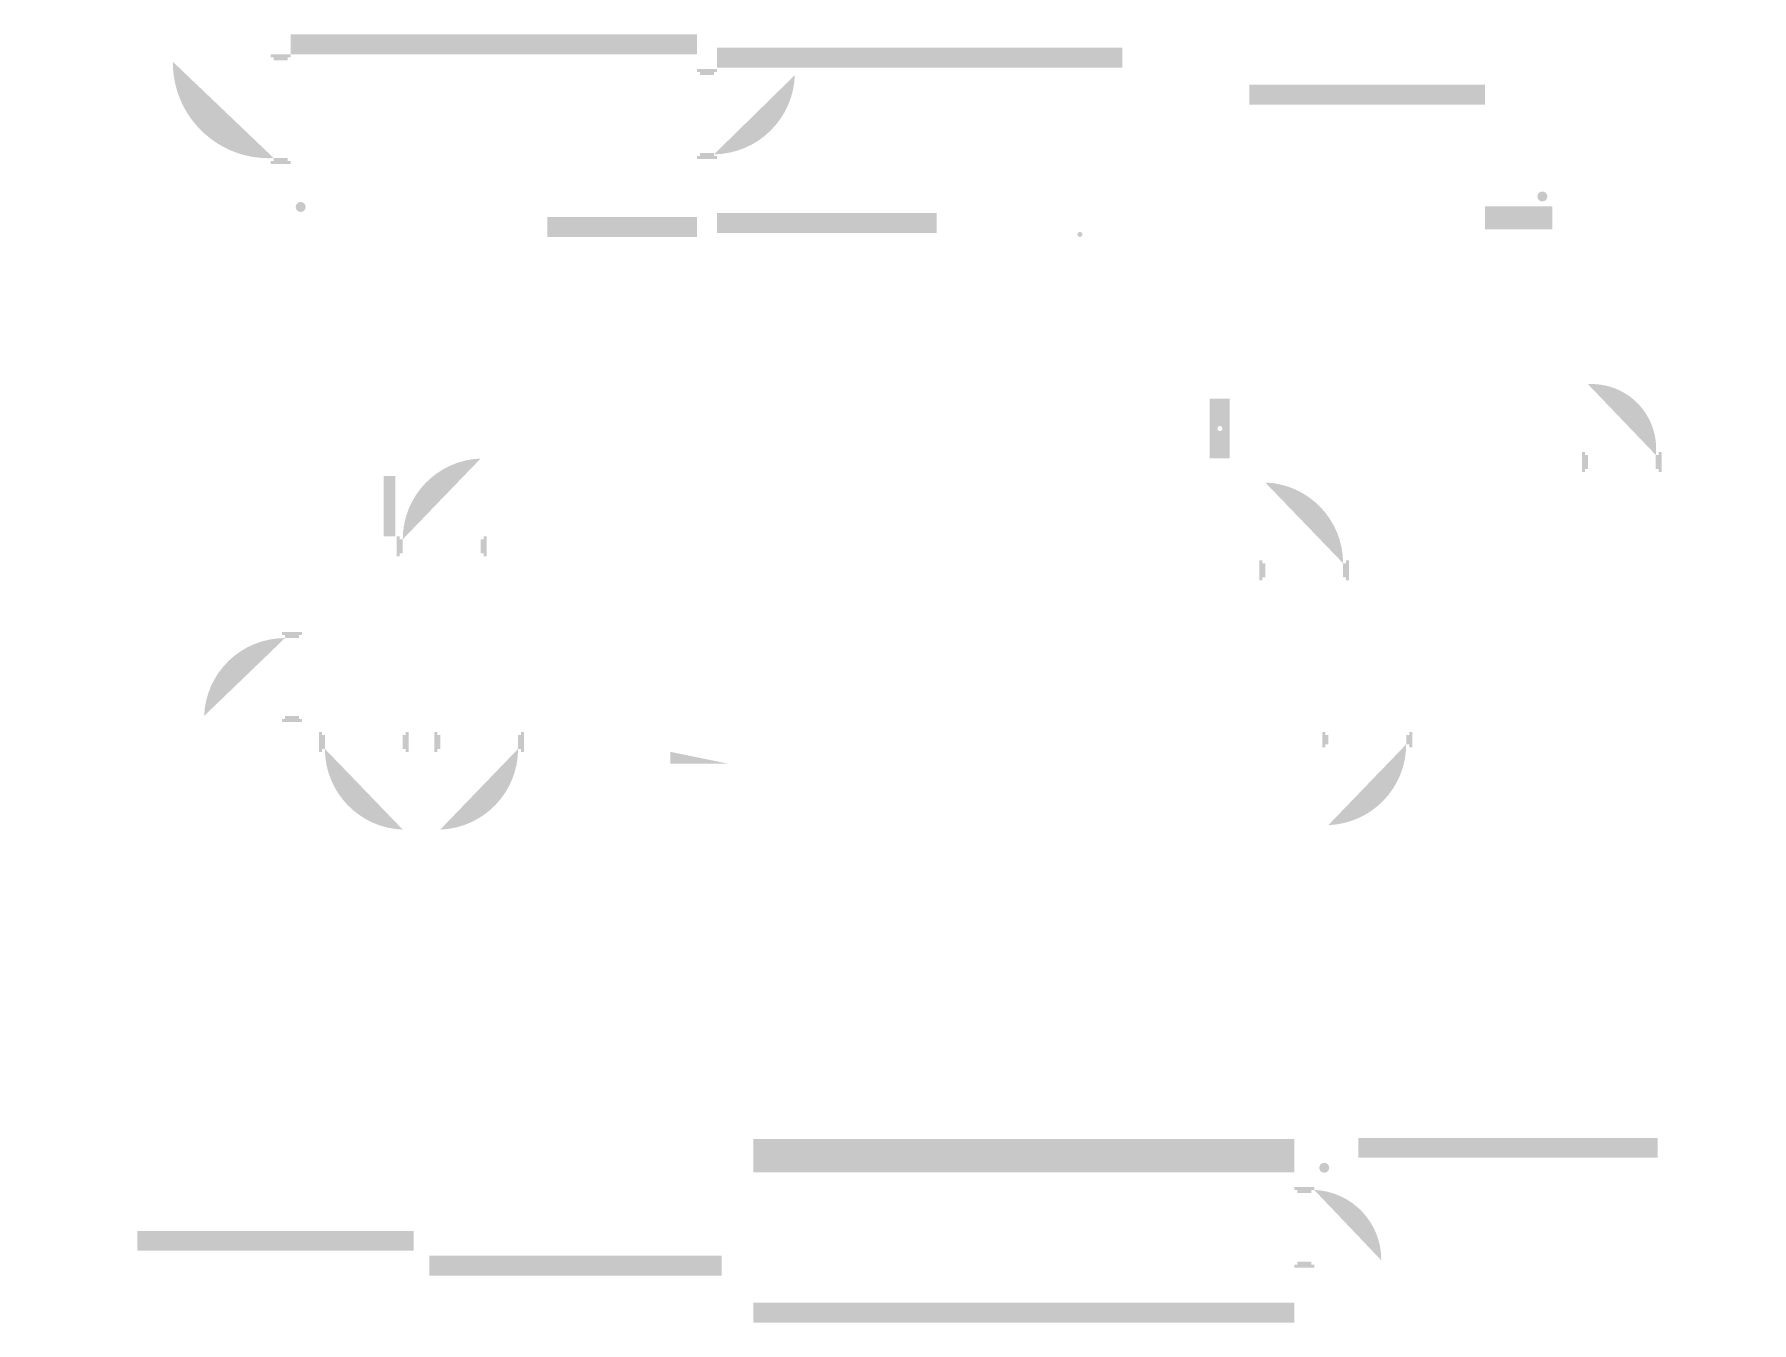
# Model space of a CAD drawing. Header units: inches. Extents: x -53835 to 52744, y -79586 to -50910.
# Drawn here: x -53835 to -36635, y -65011 to -52101 of the extents above; entities that cross this region are included whole.
import ezdxf

# ---------------------------------------------------------------- set-up
doc = ezdxf.new("R2010")
doc.units = ezdxf.units.IN
doc.header["$LTSCALE"] = 50
doc.header["$MEASUREMENT"] = 0
doc.layers.add('07-DIM WAL', color=5, linetype='Continuous')

msp = doc.modelspace()

# ---------------------------------------------------------------- hatches: boundary and pattern name
at = {"layer": '07-DIM WAL'}
h = msp.add_hatch(dxfattribs=at)
h.set_pattern_fill('ANSI31', color=8)
edge = h.paths.add_edge_path()
edge.add_line((-51267.686, -52101.457), (-51267.686, -52301.457))
edge = h.paths.add_edge_path()
edge.add_line((-52504.967, -53931.457), (-51467.686, -53931.457))
edge = h.paths.add_edge_path()
edge.add_line((-51267.686, -53931.457), (-50964.967, -53931.457))
edge = h.paths.add_edge_path()
edge.add_line((-49504.967, -53931.457), (-48697.686, -53931.457))
edge = h.paths.add_edge_path()
edge.add_line((-47197.686, -57571.457), (-47197.686, -53350.457))
edge = h.paths.add_edge_path()
edge.add_line((-48697.686, -54131.457), (-48697.686, -53931.457))
edge = h.paths.add_edge_path()
edge.add_line((-47197.686, -52450.457), (-47197.686, -52101.457))
edge = h.paths.add_edge_path()
edge.add_line((-46997.686, -52101.457), (-47197.686, -52101.457))
edge = h.paths.add_edge_path()
edge.add_line((-51467.686, -52101.457), (-51467.686, -52301.457))
edge = h.paths.add_edge_path()
edge.add_line((-51397.686, -54131.457), (-50964.967, -54131.457))
edge = h.paths.add_edge_path()
edge.add_line((-49504.967, -54131.457), (-49304.967, -54131.457))
edge = h.paths.add_edge_path()
edge.add_line((-49089.686, -54131.457), (-48697.686, -54131.457))
edge = h.paths.add_edge_path()
edge.add_line((-47197.686, -57571.457), (-46636.686, -57571.457))
edge = h.paths.add_edge_path()
edge.add_line((-46997.686, -57351.457), (-46997.686, -53350.457))
edge = h.paths.add_edge_path()
edge.add_line((-44797.686, -54091.457), (-44797.686, -53891.457))
edge = h.paths.add_edge_path()
edge.add_line((-46997.686, -52450.457), (-46997.686, -52101.457))
edge = h.paths.add_edge_path()
edge.add_line((-41861.686, -57351.457), (-41861.686, -54091.457))
edge = h.paths.add_edge_path()
edge.add_line((-43027.686, -54091.457), (-43027.686, -53891.457))
edge = h.paths.add_edge_path()
edge.add_line((-41861.686, -53481.457), (-41861.686, -52436.457))
edge = h.paths.add_edge_path()
edge.add_line((-44707.686, -53891.457), (-44707.686, -52436.457))
edge = h.paths.add_edge_path()
edge.add_line((-49089.686, -57331.457), (-49089.686, -54131.457))
edge = h.paths.add_edge_path()
edge.add_line((-49304.967, -54131.457), (-49504.967, -54131.457))
edge = h.paths.add_edge_path()
edge.add_line((-50964.967, -54131.457), (-52304.967, -54131.457))
edge = h.paths.add_edge_path()
edge.add_line((-52304.967, -54131.457), (-52304.967, -57131.457))
edge = h.paths.add_edge_path()
edge.add_line((-53834.967, -57131.457), (-52504.967, -57131.457))
edge = h.paths.add_edge_path()
edge.add_line((-52304.967, -57131.457), (-50334.967, -57131.457))
edge = h.paths.add_edge_path()
edge.add_line((-49304.967, -57331.457), (-49304.967, -54131.457))
edge = h.paths.add_edge_path()
edge.add_line((-49504.967, -54131.457), (-49504.967, -53931.457))
edge = h.paths.add_edge_path()
edge.add_line((-52504.967, -53931.457), (-52504.967, -57131.457))
edge = h.paths.add_edge_path()
edge.add_line((-53634.967, -57331.457), (-51354.967, -57331.457))
edge = h.paths.add_edge_path()
edge.add_line((-51154.967, -57331.457), (-49089.686, -57331.457))
edge = h.paths.add_edge_path()
edge.add_line((-53634.967, -57331.457), (-53634.967, -59091.457))
edge = h.paths.add_edge_path()
edge.add_line((-51354.967, -59091.457), (-51354.967, -58991.457))
edge = h.paths.add_edge_path()
edge.add_line((-51354.967, -58091.457), (-51354.967, -57331.457))
edge = h.paths.add_edge_path()
edge.add_line((-51154.967, -59091.457), (-51154.967, -58991.457))
edge = h.paths.add_edge_path()
edge.add_line((-51154.967, -58091.457), (-51154.967, -57331.457))
edge = h.paths.add_edge_path()
edge.add_line((-50034.967, -59291.457), (-50084.967, -59291.457))
edge = h.paths.add_edge_path()
edge.add_line((-50984.967, -59291.457), (-53634.967, -59291.457))
edge = h.paths.add_edge_path()
edge.add_line((-53634.967, -59291.457), (-53634.967, -62931.457))
edge = h.paths.add_edge_path()
edge.add_line((-53634.967, -63031.457), (-53634.967, -64091.457))
edge = h.paths.add_edge_path()
edge.add_line((-52914.967, -62931.457), (-52914.967, -63031.457))
edge = h.paths.add_edge_path()
edge.add_line((-53634.967, -64091.457), (-52804.967, -64091.457))
edge = h.paths.add_edge_path()
edge.add_line((-50034.967, -64541.457), (-50034.967, -59291.457))
edge = h.paths.add_edge_path()
edge.add_line((-49879.967, -59091.457), (-50084.967, -59091.457))
edge = h.paths.add_edge_path()
edge.add_line((-50984.967, -59091.457), (-51154.967, -59091.457))
edge = h.paths.add_edge_path()
edge.add_line((-51354.967, -59091.457), (-53634.967, -59091.457))
edge = h.paths.add_edge_path()
edge.add_line((-53834.967, -57131.457), (-53834.967, -64291.457))
edge = h.paths.add_edge_path()
edge.add_line((-53834.967, -64291.457), (-52804.967, -64291.457))
edge = h.paths.add_edge_path()
edge.add_line((-49879.967, -64541.457), (-49879.967, -59291.457))
edge = h.paths.add_edge_path()
edge.add_line((-47464.967, -59291.457), (-48929.967, -59291.457))
edge = h.paths.add_edge_path()
edge.add_line((-49829.967, -59291.457), (-49879.967, -59291.457))
edge = h.paths.add_edge_path()
edge.add_line((-46949.564, -64341.457), (-46634.967, -64341.457))
edge = h.paths.add_edge_path()
edge.add_line((-46834.967, -63571.457), (-46634.967, -63571.457))
edge = h.paths.add_edge_path()
edge.add_line((-46834.967, -65011.457), (-46834.967, -64541.457))
edge = h.paths.add_edge_path()
edge.add_line((-46834.967, -63571.457), (-46834.967, -63521.457))
edge = h.paths.add_edge_path()
edge.add_line((-46879.967, -63121.457), (-46879.967, -59411.457))
edge = h.paths.add_edge_path()
edge.add_line((-46634.967, -59091.457), (-48929.967, -59091.457))
edge = h.paths.add_edge_path()
edge.add_line((-49829.967, -59091.457), (-50034.967, -59091.457))
edge = h.paths.add_edge_path()
edge.add_line((-50034.967, -64541.457), (-49879.967, -64541.457))
edge = h.paths.add_edge_path()
edge.add_line((-46949.564, -64541.457), (-46834.967, -64541.457))
edge = h.paths.add_edge_path()
edge.add_line((-46634.967, -64986.457), (-46634.967, -64341.457))
edge = h.paths.add_edge_path()
edge.add_line((-46634.967, -63571.457), (-46634.967, -59091.457))
edge = h.paths.add_edge_path()
edge.add_line((-41215.967, -64986.457), (-41215.967, -64461.457))
edge = h.paths.add_edge_path()
edge.add_line((-41215.967, -63651.457), (-41215.967, -59091.457))
edge = h.paths.add_edge_path()
edge.add_line((-41015.967, -65011.457), (-41015.967, -64786.457))
edge = h.paths.add_edge_path()
edge.add_line((-41015.967, -63651.457), (-41015.967, -63359.457))
edge = h.paths.add_edge_path()
edge.add_line((-41015.967, -63159.457), (-41015.967, -59246.457))
edge = h.paths.add_edge_path()
edge.add_line((-36798.967, -63159.457), (-36798.967, -56486.457))
edge = h.paths.add_edge_path()
edge.add_line((-36798.967, -64586.457), (-36798.967, -63359.457))
edge = h.paths.add_edge_path()
edge.add_line((-36868.967, -56286.457), (-36868.967, -54027.457))
edge = h.paths.add_edge_path()
edge.add_line((-38434.967, -56286.457), (-38434.967, -52606.457))
edge = h.paths.add_edge_path()
edge.add_line((-38630.967, -56616.457), (-38630.967, -54056.457))
edge = h.paths.add_edge_path()
edge.add_line((-41666.967, -57371.457), (-41666.967, -52236.457))
edge = h.paths.add_edge_path()
edge.add_line((-44514.967, -57571.457), (-44514.967, -57351.457))
edge = h.paths.add_edge_path()
edge.add_line((-39719.967, -59091.457), (-39719.967, -57571.457))
edge = h.paths.add_edge_path()
edge.add_line((-39804.967, -59091.457), (-39804.967, -57571.457))
edge = h.paths.add_edge_path()
edge.add_line((-36634.967, -64786.457), (-36634.967, -53827.457))
edge = h.paths.add_edge_path()
edge.add_line((-46834.967, -65011.457), (-46634.967, -65011.457))
edge = h.paths.add_edge_path()
edge.add_line((-41215.967, -59091.457), (-40934.967, -59091.457))
edge = h.paths.add_edge_path()
edge.add_line((-40034.967, -59091.457), (-39804.967, -59091.457))
edge = h.paths.add_edge_path()
edge.add_line((-39719.967, -59091.457), (-38434.967, -59091.457))
edge = h.paths.add_edge_path()
edge.add_line((-44514.967, -57571.457), (-41566.967, -57571.457))
edge = h.paths.add_edge_path()
edge.add_line((-40666.967, -57571.457), (-39804.967, -57571.457))
edge = h.paths.add_edge_path()
edge.add_line((-39719.967, -57571.457), (-38434.967, -57571.457))
edge = h.paths.add_edge_path()
edge.add_line((-44514.967, -57351.457), (-41860.967, -57351.457))
edge = h.paths.add_edge_path()
edge.add_line((-44797.686, -54091.457), (-44027.686, -54091.457))
edge = h.paths.add_edge_path()
edge.add_line((-43027.686, -54091.457), (-41860.967, -54091.457))
edge = h.paths.add_edge_path()
edge.add_line((-44797.686, -53891.457), (-44027.686, -53891.457))
edge = h.paths.add_edge_path()
edge.add_line((-43027.686, -53891.457), (-42877.686, -53891.457))
edge = h.paths.add_edge_path()
edge.add_line((-47197.686, -52450.457), (-46997.686, -52450.457))
edge = h.paths.add_edge_path()
edge.add_line((-42937.686, -52236.457), (-41666.967, -52236.457))
edge = h.paths.add_edge_path()
edge.add_line((-41666.967, -57371.457), (-41566.967, -57371.457))
edge = h.paths.add_edge_path()
edge.add_line((-40666.967, -57371.457), (-38434.967, -57371.457))
edge = h.paths.add_edge_path()
edge.add_line((-39306.967, -52806.457), (-38630.967, -52806.457))
edge = h.paths.add_edge_path()
edge.add_line((-39306.967, -52606.457), (-38434.967, -52606.457))
edge = h.paths.add_edge_path()
edge.add_line((-38434.967, -56486.457), (-38334.967, -56486.457))
edge = h.paths.add_edge_path()
edge.add_line((-37534.967, -56486.457), (-36798.967, -56486.457))
edge = h.paths.add_edge_path()
edge.add_line((-38434.967, -56286.457), (-38334.967, -56286.457))
edge = h.paths.add_edge_path()
edge.add_line((-37534.967, -56286.457), (-36868.967, -56286.457))
edge = h.paths.add_edge_path()
edge.add_line((-37794.967, -54027.457), (-36868.967, -54027.457))
edge = h.paths.add_edge_path()
edge.add_line((-37794.967, -53827.457), (-36634.967, -53827.457))
edge = h.paths.add_edge_path()
edge.add_line((-41015.967, -59246.457), (-40934.967, -59246.457))
edge = h.paths.add_edge_path()
edge.add_line((-40034.967, -59246.457), (-38434.967, -59246.457))
edge = h.paths.add_edge_path()
edge.add_line((-41015.967, -63159.457), (-40575.967, -63159.457))
edge = h.paths.add_edge_path()
edge.add_line((-37576.054, -63159.457), (-36798.967, -63159.457))
edge = h.paths.add_edge_path()
edge.add_line((-41015.967, -63359.457), (-40575.967, -63359.457))
edge = h.paths.add_edge_path()
edge.add_line((-37576.054, -63359.457), (-36798.967, -63359.457))
edge = h.paths.add_edge_path()
edge.add_line((-41015.967, -64586.457), (-36798.967, -64586.457))
edge = h.paths.add_edge_path()
edge.add_line((-41015.967, -64786.457), (-36634.967, -64786.457))
edge = h.paths.add_edge_path()
edge.add_line((-46997.686, -53350.457), (-47197.686, -53350.457))
edge = h.paths.add_edge_path()
edge.add_line((-46997.686, -52450.457), (-47197.686, -52450.457))
edge = h.paths.add_edge_path()
edge.add_line((-50984.967, -59091.457), (-50084.967, -59091.457))
edge = h.paths.add_edge_path()
edge.add_line((-50084.967, -59091.457), (-50084.967, -59291.457))
edge = h.paths.add_edge_path()
edge.add_line((-50084.967, -59291.457), (-50984.967, -59291.457))
edge = h.paths.add_edge_path()
edge.add_line((-50984.967, -59291.457), (-50984.967, -59091.457))
h.paths.add_polyline_path([(-50984.967, -59291.457), (-50954.967, -59291.457), (-50954.967, -59261.457), (-50924.967, -59261.457), (-50924.967, -59121.457), (-50954.967, -59121.457), (-50954.967, -59091.457), (-50984.967, -59091.457)])
edge = h.paths.add_edge_path()
edge.add_line((-50084.967, -59291.457), (-50084.967, -59091.457))
h.paths.add_polyline_path([(-50084.967, -59291.457), (-50114.967, -59291.457), (-50114.967, -59261.457), (-50144.967, -59261.457), (-50144.967, -59121.457), (-50114.967, -59121.457), (-50114.967, -59091.457), (-50084.967, -59091.457)])
edge = h.paths.add_edge_path()
edge.add_line((-50144.967, -59261.457), (-50144.967, -60071.457))
edge = h.paths.add_edge_path()
edge.add_line((-50174.967, -59261.457), (-50174.967, -60070.902))
edge = h.paths.add_edge_path()
edge.add_arc((-50114.967, -59261.457), 810, 180, 267.8774486)
edge = h.paths.add_edge_path()
edge.add_line((-50144.967, -59261.457), (-50174.967, -59261.457))
edge = h.paths.add_edge_path()
edge.add_line((-50144.967, -60071.457), (-50174.967, -60071.457))
edge = h.paths.add_edge_path()
edge.add_line((-50084.967, -59291.457), (-50084.967, -59091.457))
edge = h.paths.add_edge_path()
edge.add_line((-50984.967, -59291.457), (-50984.967, -59091.457))
edge = h.paths.add_edge_path()
edge.add_line((-48929.967, -59091.457), (-49829.967, -59091.457))
edge = h.paths.add_edge_path()
edge.add_line((-49829.967, -59091.457), (-49829.967, -59291.457))
edge = h.paths.add_edge_path()
edge.add_line((-49829.967, -59291.457), (-48929.967, -59291.457))
edge = h.paths.add_edge_path()
edge.add_line((-48929.967, -59291.457), (-48929.967, -59091.457))
h.paths.add_polyline_path([(-48929.967, -59291.457), (-48959.967, -59291.457), (-48959.967, -59261.457), (-48989.967, -59261.457), (-48989.967, -59121.457), (-48959.967, -59121.457), (-48959.967, -59091.457), (-48929.967, -59091.457)])
edge = h.paths.add_edge_path()
edge.add_line((-49829.967, -59291.457), (-49829.967, -59091.457))
h.paths.add_polyline_path([(-49829.967, -59291.457), (-49799.967, -59291.457), (-49799.967, -59261.457), (-49769.967, -59261.457), (-49769.967, -59121.457), (-49799.967, -59121.457), (-49799.967, -59091.457), (-49829.967, -59091.457)])
edge = h.paths.add_edge_path()
edge.add_line((-49769.967, -59261.457), (-49769.967, -60071.457))
edge = h.paths.add_edge_path()
edge.add_line((-49739.967, -59261.457), (-49739.967, -60070.902))
edge = h.paths.add_edge_path()
edge.add_arc((-49799.967, -59261.457), 810, 272.1225514, 360)
edge = h.paths.add_edge_path()
edge.add_line((-49769.967, -59261.457), (-49739.967, -59261.457))
edge = h.paths.add_edge_path()
edge.add_line((-49769.967, -60071.457), (-49739.967, -60071.457))
edge = h.paths.add_edge_path()
edge.add_line((-49829.967, -59291.457), (-49829.967, -59091.457))
edge = h.paths.add_edge_path()
edge.add_line((-48929.967, -59291.457), (-48929.967, -59091.457))
edge = h.paths.add_edge_path()
edge.add_line((-51154.967, -58091.457), (-51154.967, -58991.457))
edge = h.paths.add_edge_path()
edge.add_line((-51154.967, -58991.457), (-51354.967, -58991.457))
edge = h.paths.add_edge_path()
edge.add_line((-51354.967, -58991.457), (-51354.967, -58091.457))
edge = h.paths.add_edge_path()
edge.add_line((-51354.967, -58091.457), (-51154.967, -58091.457))
h.paths.add_polyline_path([(-51354.967, -58091.457), (-51354.967, -58121.457), (-51324.967, -58121.457), (-51324.967, -58151.457), (-51184.967, -58151.457), (-51184.967, -58121.457), (-51154.967, -58121.457), (-51154.967, -58091.457)])
edge = h.paths.add_edge_path()
edge.add_line((-51354.967, -58991.457), (-51154.967, -58991.457))
h.paths.add_polyline_path([(-51354.967, -58991.457), (-51354.967, -58961.457), (-51324.967, -58961.457), (-51324.967, -58931.457), (-51184.967, -58931.457), (-51184.967, -58961.457), (-51154.967, -58961.457), (-51154.967, -58991.457)])
edge = h.paths.add_edge_path()
edge.add_line((-51324.967, -58931.457), (-52134.967, -58931.457))
edge = h.paths.add_edge_path()
edge.add_line((-51324.967, -58901.457), (-52134.411, -58901.457))
edge = h.paths.add_edge_path()
edge.add_arc((-51324.967, -58961.457), 810, 90, 177.8774486)
edge = h.paths.add_edge_path()
edge.add_line((-51324.967, -58931.457), (-51324.967, -58901.457))
edge = h.paths.add_edge_path()
edge.add_line((-52134.967, -58931.457), (-52134.967, -58901.457))
edge = h.paths.add_edge_path()
edge.add_line((-51354.967, -58991.457), (-51154.967, -58991.457))
edge = h.paths.add_edge_path()
edge.add_line((-51354.967, -58091.457), (-51154.967, -58091.457))
edge = h.paths.add_edge_path()
edge.add_line((-50204.967, -57331.457), (-49304.967, -57331.457))
edge = h.paths.add_edge_path()
edge.add_line((-49304.967, -57331.457), (-49304.967, -57131.457))
edge = h.paths.add_edge_path()
edge.add_line((-49304.967, -57131.457), (-50204.967, -57131.457))
edge = h.paths.add_edge_path()
edge.add_line((-50204.967, -57131.457), (-50204.967, -57331.457))
h.paths.add_polyline_path([(-50204.967, -57131.457), (-50174.967, -57131.457), (-50174.967, -57161.457), (-50144.967, -57161.457), (-50144.967, -57301.457), (-50174.967, -57301.457), (-50174.967, -57331.457), (-50204.967, -57331.457)])
edge = h.paths.add_edge_path()
edge.add_line((-49304.967, -57131.457), (-49304.967, -57331.457))
h.paths.add_polyline_path([(-49304.967, -57131.457), (-49334.967, -57131.457), (-49334.967, -57161.457), (-49364.967, -57161.457), (-49364.967, -57301.457), (-49334.967, -57301.457), (-49334.967, -57331.457), (-49304.967, -57331.457)])
edge = h.paths.add_edge_path()
edge.add_line((-49364.967, -57161.457), (-49364.967, -56351.457))
edge = h.paths.add_edge_path()
edge.add_line((-49394.967, -57161.457), (-49394.967, -56352.013))
edge = h.paths.add_edge_path()
edge.add_arc((-49334.967, -57161.457), 810, 92.1225514, 180)
edge = h.paths.add_edge_path()
edge.add_line((-49364.967, -57161.457), (-49394.967, -57161.457))
edge = h.paths.add_edge_path()
edge.add_line((-49364.967, -56351.457), (-49394.967, -56351.457))
edge = h.paths.add_edge_path()
edge.add_line((-50204.967, -57131.457), (-50204.967, -57331.457))
edge = h.paths.add_edge_path()
edge.add_line((-40034.967, -59091.457), (-40934.967, -59091.457))
edge = h.paths.add_edge_path()
edge.add_line((-40934.967, -59091.457), (-40934.967, -59246.457))
edge = h.paths.add_edge_path()
edge.add_line((-40934.967, -59246.457), (-40034.967, -59246.457))
edge = h.paths.add_edge_path()
edge.add_line((-40034.967, -59246.457), (-40034.967, -59091.457))
h.paths.add_polyline_path([(-40034.967, -59246.457), (-40064.967, -59246.457), (-40064.967, -59216.457), (-40094.967, -59216.457), (-40094.967, -59121.457), (-40064.967, -59121.457), (-40064.967, -59091.457), (-40034.967, -59091.457)])
edge = h.paths.add_edge_path()
edge.add_line((-40934.967, -59246.457), (-40934.967, -59091.457))
h.paths.add_polyline_path([(-40934.967, -59246.457), (-40904.967, -59246.457), (-40904.967, -59216.457), (-40874.967, -59216.457), (-40874.967, -59121.457), (-40904.967, -59121.457), (-40904.967, -59091.457), (-40934.967, -59091.457)])
edge = h.paths.add_edge_path()
edge.add_line((-40874.967, -59216.457), (-40874.967, -60026.457))
edge = h.paths.add_edge_path()
edge.add_line((-40844.967, -59216.457), (-40844.967, -60025.902))
edge = h.paths.add_edge_path()
edge.add_arc((-40904.967, -59216.457), 810, 272.1225514, 360)
edge = h.paths.add_edge_path()
edge.add_line((-40874.967, -59216.457), (-40844.967, -59216.457))
edge = h.paths.add_edge_path()
edge.add_line((-40874.967, -60026.457), (-40844.967, -60026.457))
edge = h.paths.add_edge_path()
edge.add_line((-40934.967, -59246.457), (-40934.967, -59091.457))
edge = h.paths.add_edge_path()
edge.add_line((-40034.967, -59246.457), (-40034.967, -59091.457))
edge = h.paths.add_edge_path()
edge.add_line((-38434.967, -56486.457), (-38434.967, -56616.457))
edge = h.paths.add_edge_path()
edge.add_line((-38434.967, -59246.457), (-38434.967, -59091.457))
edge = h.paths.add_edge_path()
edge.add_line((-37534.967, -56486.457), (-38334.967, -56486.457))
edge = h.paths.add_edge_path()
edge.add_line((-38334.967, -56486.457), (-38334.967, -56286.457))
edge = h.paths.add_edge_path()
edge.add_line((-38334.967, -56286.457), (-37534.967, -56286.457))
edge = h.paths.add_edge_path()
edge.add_line((-37534.967, -56286.457), (-37534.967, -56486.457))
h.paths.add_polyline_path([(-37534.967, -56286.457), (-37564.967, -56286.457), (-37564.967, -56316.457), (-37594.967, -56316.457), (-37594.967, -56456.457), (-37564.967, -56456.457), (-37564.967, -56486.457), (-37534.967, -56486.457)])
edge = h.paths.add_edge_path()
edge.add_line((-38334.967, -56286.457), (-38334.967, -56486.457))
h.paths.add_polyline_path([(-38334.967, -56286.457), (-38304.967, -56286.457), (-38304.967, -56316.457), (-38274.967, -56316.457), (-38274.967, -56456.457), (-38304.967, -56456.457), (-38304.967, -56486.457), (-38334.967, -56486.457)])
edge = h.paths.add_edge_path()
edge.add_line((-38274.967, -56316.457), (-38274.967, -55606.457))
edge = h.paths.add_edge_path()
edge.add_line((-38244.967, -56316.457), (-38244.967, -55607.013))
edge = h.paths.add_edge_path()
edge.add_arc((-38237.483, -56251.696), 645.771, 354.2443713, 453.3276378)
edge = h.paths.add_edge_path()
edge.add_line((-38274.967, -56316.457), (-38244.967, -56316.457))
edge = h.paths.add_edge_path()
edge.add_line((-38274.967, -55606.457), (-38244.967, -55606.457))
edge = h.paths.add_edge_path()
edge.add_line((-38334.967, -56286.457), (-38334.967, -56486.457))
edge = h.paths.add_edge_path()
edge.add_line((-37534.967, -56286.457), (-37534.967, -56486.457))
edge = h.paths.add_edge_path()
edge.add_line((-40575.967, -63159.457), (-40575.967, -63359.457))
edge = h.paths.add_edge_path()
edge.add_line((-37576.054, -63359.457), (-37576.054, -63159.457))
edge = h.paths.add_edge_path()
edge.add_line((-40575.967, -63359.457), (-40575.967, -63159.457))
edge = h.paths.add_edge_path()
edge.add_line((-38434.967, -57371.457), (-38630.967, -57371.457))
edge = h.paths.add_edge_path()
edge.add_line((-38630.967, -56616.457), (-38434.967, -56616.457))
edge = h.paths.add_edge_path()
edge.add_line((-38630.967, -57371.457), (-38434.967, -57371.457))
edge = h.paths.add_edge_path()
edge.add_line((-38630.967, -57371.457), (-38434.967, -57371.457))
edge = h.paths.add_edge_path()
edge.add_line((-38630.967, -56616.457), (-38434.967, -56616.457))
edge = h.paths.add_edge_path()
edge.add_line((-38630.967, -56616.457), (-38434.967, -56616.457))
edge = h.paths.add_edge_path()
edge.add_line((-38434.967, -57371.457), (-38434.967, -57571.457))
edge = h.paths.add_edge_path()
edge.add_line((-40666.967, -57571.457), (-41566.967, -57571.457))
edge = h.paths.add_edge_path()
edge.add_line((-41566.967, -57571.457), (-41566.967, -57371.457))
edge = h.paths.add_edge_path()
edge.add_line((-41566.967, -57371.457), (-40666.967, -57371.457))
edge = h.paths.add_edge_path()
edge.add_line((-40666.967, -57371.457), (-40666.967, -57571.457))
h.paths.add_polyline_path([(-40666.967, -57371.457), (-40696.967, -57371.457), (-40696.967, -57401.457), (-40726.967, -57401.457), (-40726.967, -57541.457), (-40696.967, -57541.457), (-40696.967, -57571.457), (-40666.967, -57571.457)])
edge = h.paths.add_edge_path()
edge.add_line((-41566.967, -57371.457), (-41566.967, -57571.457))
h.paths.add_polyline_path([(-41566.967, -57371.457), (-41536.967, -57371.457), (-41536.967, -57401.457), (-41506.967, -57401.457), (-41506.967, -57541.457), (-41536.967, -57541.457), (-41536.967, -57571.457), (-41566.967, -57571.457)])
edge = h.paths.add_edge_path()
edge.add_line((-41506.967, -57401.457), (-41506.967, -56591.457))
edge = h.paths.add_edge_path()
edge.add_line((-41476.967, -57401.457), (-41476.967, -56592.013))
edge = h.paths.add_edge_path()
edge.add_arc((-41536.967, -57401.457), 810, 0, 87.8774486)
edge = h.paths.add_edge_path()
edge.add_line((-41506.967, -57401.457), (-41476.967, -57401.457))
edge = h.paths.add_edge_path()
edge.add_line((-41506.967, -56591.457), (-41476.967, -56591.457))
edge = h.paths.add_edge_path()
edge.add_line((-41566.967, -57371.457), (-41566.967, -57571.457))
edge = h.paths.add_edge_path()
edge.add_line((-40666.967, -57371.457), (-40666.967, -57571.457))
edge = h.paths.add_edge_path()
edge.add_line((-44027.686, -54091.457), (-44027.686, -53891.457))
edge = h.paths.add_edge_path()
edge.add_line((-44797.686, -54091.457), (-44797.686, -53891.457))
edge = h.paths.add_edge_path()
edge.add_line((-44797.686, -54091.457), (-44797.686, -53891.457))
edge = h.paths.add_edge_path()
edge.add_line((-43027.686, -53891.457), (-44027.686, -53891.457))
edge = h.paths.add_edge_path()
edge.add_line((-44027.686, -53891.457), (-44027.686, -54091.457))
edge = h.paths.add_edge_path()
edge.add_line((-44027.686, -54091.457), (-43027.686, -54091.457))
edge = h.paths.add_edge_path()
edge.add_line((-43027.686, -54091.457), (-43027.686, -53891.457))
edge = h.paths.add_edge_path()
edge.add_line((-43027.686, -54091.457), (-43027.686, -53891.457))
edge = h.paths.add_edge_path()
edge.add_line((-44027.686, -54091.457), (-44027.686, -53891.457))
edge = h.paths.add_edge_path()
edge.add_line((-47197.686, -52450.457), (-47197.686, -53350.457))
edge = h.paths.add_edge_path()
edge.add_line((-47197.686, -53350.457), (-46997.686, -53350.457))
edge = h.paths.add_edge_path()
edge.add_line((-46997.686, -53350.457), (-46997.686, -52450.457))
edge = h.paths.add_edge_path()
edge.add_line((-46997.686, -52450.457), (-47197.686, -52450.457))
h.paths.add_polyline_path([(-46997.686, -52450.457), (-46997.686, -52480.457), (-47027.686, -52480.457), (-47027.686, -52510.457), (-47167.686, -52510.457), (-47167.686, -52480.457), (-47197.686, -52480.457), (-47197.686, -52450.457)])
edge = h.paths.add_edge_path()
edge.add_line((-46997.686, -53350.457), (-47197.686, -53350.457))
h.paths.add_polyline_path([(-46997.686, -53350.457), (-46997.686, -53320.457), (-47027.686, -53320.457), (-47027.686, -53290.457), (-47167.686, -53290.457), (-47167.686, -53320.457), (-47197.686, -53320.457), (-47197.686, -53350.457)])
edge = h.paths.add_edge_path()
edge.add_line((-47027.686, -52510.457), (-46217.686, -52510.457))
edge = h.paths.add_edge_path()
edge.add_line((-47027.686, -52540.457), (-46218.241, -52540.457))
edge = h.paths.add_edge_path()
edge.add_arc((-47039.911, -52482.4), 822.149, 270.8520281, 358.0442688)
edge = h.paths.add_edge_path()
edge.add_line((-47027.686, -52510.457), (-47027.686, -52540.457))
edge = h.paths.add_edge_path()
edge.add_line((-46217.686, -52510.457), (-46217.686, -52540.457))
edge = h.paths.add_edge_path()
edge.add_line((-46997.686, -53350.457), (-47197.686, -53350.457))
edge = h.paths.add_edge_path()
edge.add_line((-46834.967, -63521.457), (-47394.967, -63521.457))
edge = h.paths.add_edge_path()
edge.add_line((-46879.967, -63121.457), (-47394.967, -63121.457))
edge = h.paths.add_edge_path()
edge.add_line((-47394.967, -63521.457), (-47394.967, -63121.457))
edge = h.paths.add_edge_path()
edge.add_line((-41215.967, -65011.457), (-41015.967, -65011.457))
edge = h.paths.add_edge_path()
edge.add_line((-46634.967, -65011.457), (-41215.967, -65011.457))
edge = h.paths.add_edge_path()
edge.add_line((-41215.967, -63651.457), (-41215.967, -64461.457))
edge = h.paths.add_edge_path()
edge.add_line((-41215.967, -64461.457), (-41015.967, -64461.457))
edge = h.paths.add_edge_path()
edge.add_line((-41015.967, -64461.457), (-41015.967, -63651.457))
edge = h.paths.add_edge_path()
edge.add_line((-41015.967, -63651.457), (-41215.967, -63651.457))
h.paths.add_polyline_path([(-41015.967, -63651.457), (-41015.967, -63681.457), (-41045.967, -63681.457), (-41045.967, -63711.457), (-41185.967, -63711.457), (-41185.967, -63681.457), (-41215.967, -63681.457), (-41215.967, -63651.457)])
edge = h.paths.add_edge_path()
edge.add_line((-41015.967, -64461.457), (-41215.967, -64461.457))
h.paths.add_polyline_path([(-41015.967, -64461.457), (-41015.967, -64431.457), (-41045.967, -64431.457), (-41045.967, -64401.457), (-41185.967, -64401.457), (-41185.967, -64431.457), (-41215.967, -64431.457), (-41215.967, -64461.457)])
edge = h.paths.add_edge_path()
edge.add_line((-41045.967, -64401.457), (-40344.967, -64401.457))
edge = h.paths.add_edge_path()
edge.add_line((-41045.967, -64371.457), (-40345.523, -64371.457))
edge = h.paths.add_edge_path()
edge.add_line((-41045.967, -64401.457), (-41045.967, -64371.457))
edge = h.paths.add_edge_path()
edge.add_line((-40344.967, -64401.457), (-40344.967, -64371.457))
edge = h.paths.add_edge_path()
edge.add_line((-41015.967, -64461.457), (-41215.967, -64461.457))
edge = h.paths.add_edge_path()
edge.add_line((-41015.967, -63651.457), (-41215.967, -63651.457))
edge = h.paths.add_edge_path()
edge.add_line((-46634.967, -64341.457), (-46834.967, -64341.457))
edge = h.paths.add_edge_path()
edge.add_line((-46834.967, -63571.457), (-46634.967, -63571.457))
edge = h.paths.add_edge_path()
edge.add_line((-46834.967, -64341.457), (-46634.967, -64341.457))
edge = h.paths.add_edge_path()
edge.add_line((-46834.967, -64341.457), (-46634.967, -64341.457))
edge = h.paths.add_edge_path()
edge.add_line((-46834.967, -63571.457), (-46634.967, -63571.457))
edge = h.paths.add_edge_path()
edge.add_line((-53634.967, -62931.457), (-52914.967, -62931.457))
edge = h.paths.add_edge_path()
edge.add_line((-53634.967, -63031.457), (-52914.967, -63031.457))
edge = h.paths.add_edge_path()
edge.add_line((-37794.967, -54027.457), (-37794.967, -53827.457))
edge = h.paths.add_edge_path()
edge.add_line((-37794.967, -53827.457), (-38434.967, -53827.457))
edge = h.paths.add_edge_path()
edge.add_line((-38434.967, -53627.457), (-38434.967, -53827.457))
edge = h.paths.add_edge_path()
edge.add_line((-38434.967, -54027.457), (-37794.967, -54027.457))
edge = h.paths.add_edge_path()
edge.add_line((-37794.967, -54027.457), (-37794.967, -53827.457))
edge = h.paths.add_edge_path()
edge.add_line((-37794.967, -54027.457), (-37794.967, -53827.457))
edge = h.paths.add_edge_path()
edge.add_line((-38434.967, -53827.457), (-38434.967, -53627.457))
edge = h.paths.add_edge_path()
edge.add_line((-49504.967, -53931.457), (-50964.967, -53931.457))
edge = h.paths.add_edge_path()
edge.add_line((-50964.967, -53931.457), (-50964.967, -54131.457))
edge = h.paths.add_edge_path()
edge.add_line((-50964.967, -54131.457), (-49504.967, -54131.457))
edge = h.paths.add_edge_path()
edge.add_line((-49504.967, -54131.457), (-49504.967, -53931.457))
edge = h.paths.add_edge_path()
edge.add_line((-49504.967, -54131.457), (-49504.967, -53931.457))
edge = h.paths.add_edge_path()
edge.add_line((-50964.967, -54131.457), (-50964.967, -53931.457))
edge = h.paths.add_edge_path()
edge.add_line((-52804.967, -64091.457), (-52804.967, -64291.457))
edge = h.paths.add_edge_path()
edge.add_line((-46949.564, -64341.457), (-46949.564, -64541.457))
edge = h.paths.add_edge_path()
edge.add_line((-39306.967, -52606.457), (-39306.967, -52806.457))
edge = h.paths.add_edge_path()
edge.add_line((-46636.686, -57571.457), (-46636.686, -57351.457))
edge = h.paths.add_edge_path()
edge.add_line((-46997.686, -57351.457), (-46636.686, -57351.457))
edge = h.paths.add_edge_path()
edge.add_line((-42877.686, -53891.457), (-42877.686, -53481.457))
edge = h.paths.add_edge_path()
edge.add_line((-47197.686, -56716.457), (-49089.686, -56716.457))
edge = h.paths.add_edge_path()
edge.add_line((-42877.686, -53481.457), (-41861.686, -53481.457))
edge = h.paths.add_edge_path()
edge.add_line((-51267.686, -52101.457), (-51467.686, -52101.457))
h.paths.add_polyline_path([(-51267.686, -52101.457), (-47197.686, -52101.457), (-47197.686, -52301.457), (-51267.686, -52301.457)])
h.paths.add_polyline_path([(-49826.108, -52109.338), (-48687.913, -52109.338), (-48687.913, -52299.894), (-49826.108, -52299.894)], flags=9)
edge = h.paths.add_edge_path()
edge.add_line((-51267.686, -52301.457), (-51467.686, -52301.457))
edge = h.paths.add_edge_path()
edge.add_line((-51267.686, -53401.457), (-51467.686, -53401.457))
edge = h.paths.add_edge_path()
edge.add_line((-51467.686, -53401.457), (-51467.686, -53931.457))
edge = h.paths.add_edge_path()
edge.add_line((-51267.686, -53401.457), (-51267.686, -53931.457))
edge = h.paths.add_edge_path()
edge.add_line((-51267.686, -53401.457), (-51267.686, -52301.457))
edge = h.paths.add_edge_path()
edge.add_line((-51467.686, -52301.457), (-51467.686, -53401.457))
h.paths.add_polyline_path([(-51467.686, -53401.457), (-51467.686, -53371.457), (-51437.686, -53371.457), (-51437.686, -53341.457), (-51297.686, -53341.457), (-51297.686, -53371.457), (-51267.686, -53371.457), (-51267.686, -53401.457)])
h.paths.add_polyline_path([(-51467.686, -52301.457), (-51467.686, -52331.457), (-51437.686, -52331.457), (-51437.686, -52361.457), (-51297.686, -52361.457), (-51297.686, -52331.457), (-51267.686, -52331.457), (-51267.686, -52301.457)])
edge = h.paths.add_edge_path()
edge.add_line((-51437.686, -52361.457), (-52447.686, -52361.457))
edge = h.paths.add_edge_path()
edge.add_line((-51437.686, -52391.457), (-52447.13, -52391.457))
edge = h.paths.add_edge_path()
edge.add_line((-51437.686, -52361.457), (-51437.686, -52391.457))
edge = h.paths.add_edge_path()
edge.add_line((-52447.686, -52361.457), (-52447.686, -52391.457))
edge = h.paths.add_edge_path()
edge.add_arc((-51488.849, -52383.957), 958.866, 179.5518428, 273.0586525)
edge = h.paths.add_edge_path()
edge.add_line((-42937.686, -52436.457), (-42937.686, -52236.457))
edge = h.paths.add_edge_path()
edge.add_line((-42937.686, -52436.457), (-41861.686, -52436.457))
h.paths.add_polyline_path([(-44827.686, -52436.457), (-42937.686, -52436.457), (-42937.686, -52236.457), (-44827.686, -52236.457)])
h.paths.add_polyline_path([(-44827.686, -52436.457), (-46997.686, -52436.457), (-46997.686, -52236.457), (-44827.686, -52236.457)])
h.paths.add_polyline_path([(-41666.967, -52806.457), (-39306.967, -52806.457), (-39306.967, -52606.457), (-41666.967, -52606.457)])
h.paths.add_polyline_path([(-44797.686, -54091.457), (-46997.686, -54091.457), (-46997.686, -53891.457), (-44797.686, -53891.457)])
edge = h.paths.add_edge_path()
edge.add_line((-38630.967, -53826.457), (-39304.967, -53826.457))
edge.add_line((-39304.967, -53826.457), (-39304.967, -54056.457))
edge.add_line((-39304.967, -54056.457), (-38630.967, -54056.457))
edge = h.paths.add_edge_path()
edge.add_line((-38630.967, -53826.457), (-38630.967, -52806.457))
edge = h.paths.add_edge_path()
edge.add_arc((-41042.948, -64378.957), 698.022, 359.3843649, 447.7847336)
edge = h.paths.add_edge_path()
edge.add_line((-41015.967, -64461.457), (-41015.967, -64586.457))
h.paths.add_polyline_path([(-40575.967, -63359.457), (-37576.054, -63359.457), (-37576.054, -63159.457), (-40575.967, -63159.457)])
h.paths.add_polyline_path([(-41215.967, -64811.457), (-46634.967, -64811.457), (-46634.967, -65011.457), (-41215.967, -65011.457)])
h.paths.add_polyline_path([(-41215.967, -63506.457), (-46634.967, -63506.457), (-46634.967, -63171.457), (-41215.967, -63171.457)])
h.paths.add_polyline_path([(-49879.967, -64541.457), (-46949.967, -64541.457), (-46949.967, -64341.457), (-49879.967, -64341.457)])
edge = h.paths.add_edge_path()
edge.add_line((-47464.967, -59291.457), (-47464.967, -59411.457))
edge.add_line((-47464.967, -59411.457), (-46879.967, -59411.457))
h.paths.add_polyline_path([(-46502.358, -52244.338), (-45368.33, -52244.338), (-45368.33, -52434.894), (-46502.358, -52434.894)], flags=9)
h.paths.add_polyline_path([(-44465.136, -52244.338), (-43338.191, -52244.338), (-43338.191, -52434.894), (-44465.136, -52434.894)], flags=9)
h.paths.add_polyline_path([(-41074.639, -52614.338), (-39941.167, -52614.338), (-39941.167, -52804.894), (-41074.639, -52804.894)], flags=9)
h.paths.add_polyline_path([(-38419.84, -53632.763), (-37360.952, -53632.763), (-37360.952, -53823.318), (-38419.84, -53823.318)], flags=9)
h.paths.add_polyline_path([(-39666.794, -63167.338), (-38531.238, -63167.338), (-38531.238, -63357.894), (-39666.794, -63357.894)], flags=9)
h.paths.add_polyline_path([(-44516.111, -64819.338), (-43380.139, -64819.338), (-43380.139, -65009.894), (-44516.111, -65009.894)], flags=9)
h.paths.add_polyline_path([(-49004.639, -64349.338), (-47870.75, -64349.338), (-47870.75, -64539.894), (-49004.639, -64539.894)], flags=9)
h.paths.add_polyline_path([(-52804.967, -64291.457), (-50034.967, -64291.457), (-50034.967, -64091.457), (-52804.967, -64091.457)])
h.paths.add_polyline_path([(-52009.639, -64099.338), (-50875.056, -64099.338), (-50875.056, -64289.894), (-52009.639, -64289.894)], flags=9)
h.paths.add_polyline_path([(-50817.417, -53939.338), (-49690.472, -53939.338), (-49690.472, -54129.894), (-50817.417, -54129.894)], flags=9)
edge = h.paths.add_edge_path()
edge.add_line((-50334.967, -57131.457), (-50334.967, -56526.457))
edge.add_line((-50334.967, -56526.457), (-50219.967, -56526.457))
edge.add_line((-50219.967, -56526.457), (-50219.967, -57131.457))
edge = h.paths.add_edge_path()
edge.add_line((-50219.967, -57131.457), (-50204.967, -57131.457))
h.paths.add_polyline_path([(-38416.507, -53489.302), (-37825.396, -53489.302), (-37825.396, -53686.524), (-38416.507, -53686.524)], flags=9)
edge = h.paths.add_edge_path()
edge.add_arc((-38730.967, -53726.457), 50, 0, 360)
edge = h.paths.add_edge_path()
edge.add_line((-38801.678, -53655.747), (-38660.256, -53797.168))
edge = h.paths.add_edge_path()
edge.add_line((-38801.678, -53797.168), (-38660.256, -53655.747))
edge = h.paths.add_edge_path()
edge.add_arc((-51167.686, -53831.457), 50, 0, 360)
edge = h.paths.add_edge_path()
edge.add_line((-51238.396, -53760.747), (-51096.975, -53902.168))
edge = h.paths.add_edge_path()
edge.add_line((-51238.396, -53902.168), (-51096.975, -53760.747))
edge = h.paths.add_edge_path()
edge.add_arc((-40915.967, -63459.457), 50, 0, 360)
edge = h.paths.add_edge_path()
edge.add_line((-40986.678, -63388.747), (-40845.256, -63530.168))
edge = h.paths.add_edge_path()
edge.add_line((-40986.678, -63530.168), (-40845.256, -63388.747))
h.paths.add_polyline_path([(-48697.686, -54131.457), (-47197.686, -54131.457), (-47197.686, -53931.457), (-48697.686, -53931.457)])
edge = h.paths.add_edge_path()
edge.add_arc((-41960.967, -56051.457), 25, 0, 360)
h.paths.add_polyline_path([(-42061.686, -56351.457), (-41861.686, -56351.457), (-41861.686, -55751.457), (-42061.686, -55751.457)])
edge = h.paths.add_edge_path()
edge.add_arc((-43362.686, -54106.457), 25, 0, 360)

doc.saveas('drawing.dxf')
